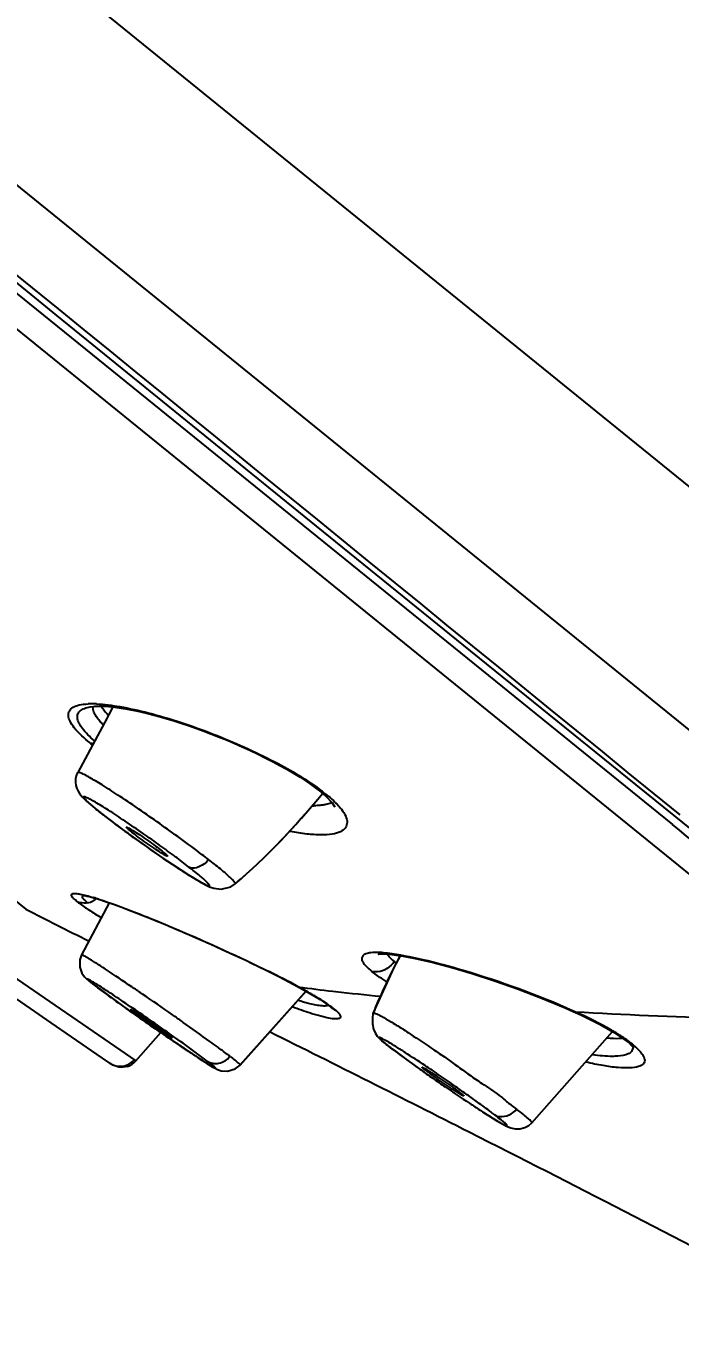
# Model space of a CAD drawing. Extents: x 0 to 1693, y 0 to 1240.
# Drawn here: x 1145.86 to 1156.25, y 581.82 to 602.43 of the extents above; entities that cross this region are included whole.
import ezdxf

# ---------------------------------------------------------------- set-up
doc = ezdxf.new("R2010")
doc.units = 0
doc.header["$LTSCALE"] = 40
doc.header["$MEASUREMENT"] = 0
doc.header["$PDMODE"] = 3
doc.header["$PDSIZE"] = -10
doc.layers.get('0').update_dxf_attribs({"linetype": 'CONTINUOUS'})
doc.layers.get('DEFPOINTS').update_dxf_attribs({"linetype": 'CONTINUOUS'})
doc.layers.add('DEF_LAYER_ASSEM_MEMBER', color=7, linetype='CONTINUOUS')
doc.styles.add('Daelim Dimension', font='')
doc.styles.get('Daelim Dimension').set_extended_font_data('나눔고딕')
doc.dimstyles.new('DEFAULT', dxfattribs={"dimscale": 2, "dimtxt": 2, "dimasz": 2, "dimexe": 0, "dimexo": 2, "dimgap": 1, "dimtad": 1, "dimdec": 1, "dimzin": 9, "dimdsep": 46, "dimtxsty": 'Daelim Dimension', "dimcen": 0.5, "dimclrd": 252, "dimclre": 252, "dimclrt": 3, "dimadec": 1, "dimazin": 0, "dimtfac": 1, "dimtdec": 1, "dimtix": 1, "dimtmove": 0, "dimatfit": 3, "dimfxl": 1, "dimtolj": 1, "dimtzin": 1, "dimlwd": 9, "dimlwe": 9, "dimarcsym": 0})

# ---------------------------------------------------------------- blocks, each defined once
blk = doc.blocks.new('*D7')
at = {"color": 5, "lineweight": 9, "ltscale": 0.5, "transparency": 16777216}
for p, q in [((1076.66, 656.674), (967.784, 656.674)), ((969.784, 652.674), (969.784, 436.258)), ((1231.429, 432.258), (967.784, 432.258))]:
    blk.add_line(p, q, dxfattribs=at)
at = {"color": 5, "ltscale": 0.5, "transparency": 16777216}
for points in [[(969.118, 652.674), (970.451, 652.674), (969.784, 656.674)], [(969.118, 436.258), (970.451, 436.258), (969.784, 432.258)]]:
    blk.add_solid(points, dxfattribs=at)
at = {"layer": 'DEFPOINTS', "color": 0, "ltscale": 0.5, "transparency": 16777216}
for p in [(1080.66, 656.674), (969.784, 432.258), (1235.429, 432.258)]:
    blk.add_point(p, dxfattribs=at)
at = {"color": 7, "ltscale": 0.5, "transparency": 16777216, "insert": (956.998, 544.466), "char_height": 10, "attachment_point": 2, "rotation": 90, "style": 'Daelim Dimension'}
blk.add_mtext('\\A1;224', dxfattribs=at)
blk = doc.blocks.new('*D16')
at = {"color": 5, "lineweight": 9, "ltscale": 0.5, "transparency": 16777216}
for p, q in [((1116.861, 610.843), (1116.861, 626.154)), ((1266.929, 582.172), (1266.929, 626.154)), ((1262.929, 624.154), (1120.861, 624.154))]:
    blk.add_line(p, q, dxfattribs=at)
at = {"color": 5, "ltscale": 0.5, "transparency": 16777216}
for points in [[(1120.861, 624.821), (1120.861, 623.487), (1116.861, 624.154)], [(1262.929, 624.821), (1262.929, 623.487), (1266.929, 624.154)]]:
    blk.add_solid(points, dxfattribs=at)
at = {"layer": 'DEFPOINTS', "color": 0, "ltscale": 0.5, "transparency": 16777216}
for p in [(1116.861, 624.154), (1116.861, 606.843), (1266.929, 578.172)]:
    blk.add_point(p, dxfattribs=at)
at = {"color": 7, "ltscale": 0.5, "transparency": 16777216, "insert": (1191.895, 631.583), "char_height": 10, "attachment_point": 5, "style": 'Daelim Dimension'}
blk.add_mtext('\\A1;150', dxfattribs=at)
blk = doc.blocks.new('*D17')
at = {"color": 5, "lineweight": 9, "ltscale": 0.5, "transparency": 16777216}
for p, q in [((1112.825, 606.873), (991.459, 606.873)), ((993.459, 436.258), (993.459, 602.873)), ((1232.429, 432.258), (991.459, 432.258))]:
    blk.add_line(p, q, dxfattribs=at)
at = {"color": 5, "ltscale": 0.5, "transparency": 16777216}
for points in [[(992.792, 602.873), (994.125, 602.873), (993.459, 606.873)], [(992.792, 436.258), (994.125, 436.258), (993.459, 432.258)]]:
    blk.add_solid(points, dxfattribs=at)
at = {"layer": 'DEFPOINTS', "color": 0, "ltscale": 0.5, "transparency": 16777216}
for p in [(993.459, 606.873), (1116.825, 606.873), (1236.429, 432.258)]:
    blk.add_point(p, dxfattribs=at)
at = {"color": 7, "ltscale": 0.5, "transparency": 16777216, "insert": (986.072, 519.565), "char_height": 10, "attachment_point": 5, "rotation": 90, "style": 'Daelim Dimension'}
blk.add_mtext('\\A1;175', dxfattribs=at)

msp = doc.modelspace()

# ---------------------------------------------------------------- linework, layer by layer
at = {"layer": 'DEF_LAYER_ASSEM_MEMBER', "color": 9, "linetype": 'Continuous'}
for p, q in [((1156.93, 590.821), (1080.209, 652.949)), ((1081.632, 649.503), (1158.972, 586.874)), ((1164.73, 588.366), (1119.921, 624.652)), ((1120.297, 618.749), (1156.129, 589.751)), ((1146.678, 590.579), (1146.679, 590.58)), ((1143.763, 590.103), (1145.857, 588.407)), ((1147.112, 589.886), (1147.104, 589.891)), ((1149.182, 588.812), (1149.183, 588.813)), ((1147.178, 588.512), (1146.742, 587.683)), ((1145.076, 587.736), (1147.602, 586)), ((1146.742, 587.683), (1146.742, 587.683)), ((1147.135, 587.446), (1147.119, 587.457)), ((1146.953, 587.196), (1146.965, 587.188)), ((1150.174, 587.181), (1150.196, 587.172)), ((1150.177, 587.182), (1150.196, 587.172)), ((1150.284, 587.083), (1150.307, 587.108)), ((1150.731, 587.108), (1150.775, 587.103)), ((1147.707, 587.062), (1147.691, 587.072)), ((1149.259, 585.936), (1150.284, 587.083)), ((1147.503, 586.796), (1147.485, 586.809)), ((1150.705, 586.85), (1150.773, 586.808)), ((1154.579, 586.781), (1154.551, 586.786)), ((1148.356, 586.611), (1148.34, 586.623)), ((1155.444, 586.279), (1155.454, 586.271)), ((1149.259, 585.935), (1149.259, 585.936)), ((1153.081, 585.212), (1153.075, 585.216)), ((1153.895, 585.019), (1153.895, 585.019))]:
    msp.add_line(p, q, dxfattribs=at)
at = {"layer": 'DEF_LAYER_ASSEM_MEMBER', "color": 7, "linetype": 'Continuous'}
for p, q in [((1143.777, 599.916), (1146.343, 597.835)), ((1146.343, 597.835), (1150.47, 594.491)), ((1150.47, 594.491), (1152.81, 592.596)), ((1152.81, 592.596), (1155.409, 590.493)), ((1147.146, 591.448), (1146.679, 590.58)), ((1146.877, 591.62), (1146.934, 591.628)), ((1147.174, 591.499), (1147.146, 591.448)), ((1147.238, 591.62), (1147.174, 591.499)), ((1155.409, 590.493), (1157.662, 588.67)), ((1150.494, 590.154), (1150.572, 590.246)), ((1150.541, 590.272), (1150.542, 590.271)), ((1150.546, 590.218), (1150.57, 590.247)), ((1147.651, 589.997), (1147.631, 590.011)), ((1150.724, 590.097), (1150.761, 590.041)), ((1150.761, 590.041), (1150.766, 590.029)), ((1147.525, 589.576), (1147.702, 589.449)), ((1147.702, 589.449), (1147.873, 589.329)), ((1149.182, 588.811), (1149.182, 588.812)), ((1146.786, 588.629), (1146.787, 588.629)), ((1146.884, 588.604), (1146.952, 588.585)), ((1147.178, 588.512), (1146.742, 587.683)), ((1151.803, 587.668), (1151.702, 587.482)), ((1145.93, 586.83), (1145.173, 587.35)), ((1151.702, 587.482), (1151.37, 586.754)), ((1146.953, 587.196), (1147.039, 587.131)), ((1149.259, 585.935), (1150.307, 587.108)), ((1150.034, 587.256), (1150.174, 587.181)), ((1150.174, 587.181), (1150.304, 587.109)), ((1150.304, 587.109), (1150.531, 586.973)), ((1146.26, 586.602), (1145.93, 586.83)), ((1150.702, 586.852), (1150.705, 586.85)), ((1150.705, 586.85), (1150.706, 586.849)), ((1154.424, 586.843), (1154.551, 586.787)), ((1154.551, 586.787), (1154.673, 586.731)), ((1146.581, 586.382), (1146.26, 586.602)), ((1147.663, 586.683), (1147.801, 586.587)), ((1147.801, 586.587), (1147.937, 586.493)), ((1147.074, 586.043), (1146.581, 586.382)), ((1147.602, 586), (1148, 586.449)), ((1153.895, 585.019), (1155.178, 586.465)), ((1155.358, 586.347), (1155.444, 586.279)), ((1151.65, 586.209), (1151.662, 586.201)), ((1155.454, 586.271), (1155.479, 586.247)), ((1155.479, 586.247), (1155.496, 586.227)), ((1155.494, 586.238), (1155.494, 586.237)), ((1147.188, 585.965), (1147.074, 586.043)), ((1147.208, 585.951), (1147.188, 585.965)), ((1151.91, 586.016), (1152.116, 585.869))]:
    msp.add_line(p, q, dxfattribs=at)
for points in [[(1146.934, 591.628), (1146.953, 591.63), (1146.987, 591.632)], [(1146.987, 591.632), (1147.027, 591.633), (1147.071, 591.632), (1147.121, 591.63)], [(1147.121, 591.63), (1147.175, 591.626), (1147.235, 591.62), (1147.3, 591.612), (1147.37, 591.602), (1147.446, 591.59), (1147.526, 591.575), (1147.612, 591.557), (1147.701, 591.537), (1147.796, 591.514), (1147.894, 591.489), (1147.996, 591.461), (1148.102, 591.43), (1148.211, 591.397), (1148.323, 591.361), (1148.438, 591.323), (1148.555, 591.282), (1148.674, 591.239), (1148.795, 591.193), (1148.918, 591.145), (1149.041, 591.095), (1149.166, 591.043), (1149.29, 590.988), (1149.414, 590.932), (1149.536, 590.874), (1149.656, 590.814), (1149.774, 590.754), (1149.889, 590.692), (1150, 590.63), (1150.108, 590.567), (1150.212, 590.504), (1150.31, 590.44), (1150.401, 590.377)], [(1146.678, 590.579), (1146.672, 590.567), (1146.654, 590.525), (1146.644, 590.476), (1146.642, 590.425), (1146.649, 590.373), (1146.665, 590.323), (1146.686, 590.28), (1146.708, 590.244), (1146.729, 590.217), (1146.75, 590.193), (1146.771, 590.171), (1146.794, 590.149), (1146.82, 590.124), (1146.849, 590.099), (1146.881, 590.071), (1146.917, 590.041), (1146.956, 590.009), (1146.997, 589.975), (1147.042, 589.94), (1147.104, 589.891)], [(1150.401, 590.377), (1150.486, 590.316), (1150.541, 590.272)], [(1150.542, 590.271), (1150.624, 590.201), (1150.724, 590.097)], [(1149.182, 588.812), (1149.267, 588.884), (1149.456, 589.052), (1149.631, 589.217), (1149.796, 589.381), (1149.95, 589.542), (1150.096, 589.7), (1150.235, 589.855), (1150.368, 590.006), (1150.494, 590.154)], [(1147.103, 589.892), (1147.195, 589.821), (1147.354, 589.702), (1147.525, 589.576)], [(1147.873, 589.329), (1148.032, 589.22), (1148.178, 589.122)], [(1148.178, 589.122), (1148.316, 589.032), (1148.441, 588.953), (1148.547, 588.888), (1148.637, 588.836), (1148.711, 588.795)], [(1148.711, 588.795), (1148.772, 588.766), (1148.841, 588.742), (1148.961, 588.729), (1149.111, 588.766), (1149.182, 588.811)], [(1146.77, 588.628), (1146.771, 588.627), (1146.792, 588.625), (1146.83, 588.617), (1146.884, 588.604)], [(1146.952, 588.585), (1147.031, 588.561), (1147.106, 588.536), (1147.215, 588.499), (1147.338, 588.454), (1147.468, 588.406), (1147.608, 588.352), (1147.755, 588.294), (1147.91, 588.232), (1148.073, 588.165), (1148.242, 588.094), (1148.418, 588.018), (1148.599, 587.939), (1148.785, 587.857), (1148.974, 587.771), (1149.162, 587.685)], [(1146.742, 587.683), (1146.714, 587.607), (1146.712, 587.489), (1146.746, 587.395)], [(1149.162, 587.685), (1149.348, 587.597), (1149.53, 587.51), (1149.706, 587.424), (1149.875, 587.339), (1150.034, 587.256)], [(1151.468, 587.7), (1151.46, 587.697), (1151.466, 587.697), (1151.539, 587.699)], [(1151.539, 587.699), (1151.669, 587.688), (1151.849, 587.662), (1152.07, 587.619), (1152.328, 587.56), (1152.623, 587.482), (1152.949, 587.386), (1153.304, 587.27), (1153.667, 587.144), (1154.04, 587.002), (1154.424, 586.843)], [(1146.746, 587.395), (1146.787, 587.337), (1146.819, 587.305), (1146.85, 587.277), (1146.889, 587.246), (1146.937, 587.208), (1146.953, 587.196)], [(1147.039, 587.131), (1147.145, 587.053), (1147.263, 586.967)], [(1147.263, 586.967), (1147.391, 586.876), (1147.525, 586.78), (1147.663, 586.683)], [(1150.531, 586.973), (1150.673, 586.875), (1150.702, 586.852)], [(1151.371, 586.752), (1151.361, 586.678), (1151.363, 586.586), (1151.379, 586.502), (1151.409, 586.434)], [(1154.673, 586.731), (1154.961, 586.588), (1155.19, 586.458), (1155.358, 586.347)], [(1147.937, 586.493), (1148.068, 586.403), (1148.193, 586.318), (1148.308, 586.239)], [(1151.409, 586.434), (1151.438, 586.392), (1151.459, 586.369), (1151.48, 586.349), (1151.505, 586.328), (1151.534, 586.303), (1151.567, 586.276), (1151.604, 586.246), (1151.65, 586.209)], [(1148.308, 586.239), (1148.415, 586.168), (1148.51, 586.105)], [(1148.51, 586.105), (1148.595, 586.049), (1148.669, 586.001), (1148.732, 585.961), (1148.785, 585.928), (1148.828, 585.903), (1148.864, 585.883), (1148.9, 585.865), (1148.958, 585.844), (1149.06, 585.836), (1149.18, 585.873), (1149.259, 585.935)], [(1151.65, 586.209), (1151.705, 586.168), (1151.91, 586.016)], [(1153.081, 585.212), (1153.126, 585.183), (1153.206, 585.132), (1153.278, 585.088), (1153.341, 585.049), (1153.396, 585.017)], [(1153.396, 585.017), (1153.443, 584.991), (1153.482, 584.969), (1153.519, 584.952), (1153.563, 584.936)], [(1153.563, 584.936), (1153.629, 584.922), (1153.706, 584.923)], [(1153.706, 584.923), (1153.781, 584.942), (1153.847, 584.976), (1153.895, 585.019)]]:
    msp.add_lwpolyline(points, dxfattribs=at)
for centre, radius, start, end in [((-16160.447, -20691.574), 27436.643, 50.8648207, 51.0066249), ((1136.799, 574.161), 19.198, 55.6511, 56.7794), ((1132.228, 567.482), 27.291, 53.8924, 55.5891), ((1150.391, 591.658), 1.608, 270.8684, 271.4019), ((1202.963, 700.302), 125.624, 242.96194, 243.47052), ((1163.638, 581.448), 13.374, 152.6983, 152.8731), ((1164.495, 581.004), 14.339, 152.3006, 152.6955), ((1150.339, 591.593), 5.549, 232.3551, 232.545), ((1133.322, 566.053), 25.19, 56.0141, 56.7486), ((1125.742, 554.808), 38.751, 55.462, 56.0145), ((1121.048, 547.997), 47.023, 54.9874, 55.4557), ((1126.584, 555.846), 37.418, 54.5022, 55.0336), ((1147.674, 579.995), 7.731, 57.2595, 57.4462), ((926.982, 138.806), 500.01, 63.13926, 63.54577), ((1155.542, 591.266), 6.38, 232.3888, 232.5432), ((1157.262, 593.492), 9.194, 232.4717, 233.5002), ((1147.377, 586.2), 0.301, 288.0303, 318.4687), ((1167.987, 608.211), 27.406, 234.6109, 235.1369), ((1137.347, 563.687), 26.742, 54.9883, 55.9771), ((1169.431, 610.282), 29.931, 235.1352, 235.5945), ((1168.836, 609.405), 28.871, 235.5848, 236.5033), ((1136.493, 562.464), 28.233, 54.5524, 54.9929), ((1139.654, 566.891), 22.793, 54.0572, 54.5714), ((1163.797, 601.811), 19.757, 236.5367, 237.1335), ((926.984, 138.811), 500.005, 62.50444, 63.13927)]:
    msp.add_arc(centre, radius, start, end, dxfattribs=at)
at = {"layer": 'DEF_LAYER_ASSEM_MEMBER', "color": 9, "linetype": 'Continuous'}
for centre, radius, start, end in [((1146.897, 590.422), 1.247, 91.0815, 92.4457), ((1146.901, 590.204), 1.465, 89.1466, 91.0652), ((1146.897, 589.887), 1.782, 87.3668, 89.1483), ((1146.928, 591.253), 0.212, 255.6797, 269.7821), ((1148.757, 593.361), 2.982, 230.8836, 231.7113), ((1148.868, 588.072), 2.784, 50.9556, 52.5434), ((1149.753, 589.066), 1.453, 45.4036, 45.7797), ((1156.237, 601.683), 14.915, 232.2761, 233.807), ((1159.604, 606.251), 20.59, 233.7528, 234.3686), ((1135.478, 572.056), 21.401, 54.2386, 55.0968), ((305.338, -462.145), 1352.898, 50.841859, 51.033501), ((1160.685, 607.739), 22.429, 234.3387, 235.4879), ((1137.267, 574.518), 18.357, 53.3287, 54.277), ((1140.427, 578.749), 13.076, 52.1712, 53.3631), ((1146.763, 588.837), 0.336, 298.4138, 309.1091), ((1145.597, 584.173), 4.617, 72.1447, 73.1829), ((1147.532, 589.602), 1.376, 231.2317, 232.4922), ((1146.784, 588.779), 0.274, 245.4643, 257.5365), ((1151.315, 585.357), 2.369, 83.3623, 83.9049), ((1151.278, 585.037), 2.691, 83.0609, 83.3667), ((1152.472, 588.529), 1.219, 231.0309, 232.8659), ((1141.894, 571.662), 17.592, 61.9112, 63.5866), ((1155.87, 631.968), 45.154, 262.7813, 263.4658), ((1165.289, 611.933), 30.793, 233.9545, 234.6767), ((1157.274, 644.06), 57.327, 263.49003, 264.21203), ((1173.257, 623.196), 44.59, 234.7192, 235.755), ((1150.007, 576.571), 11.187, 65.8809, 66.0175), ((1159.622, 674.926), 88.29, 266.72558, 269.76822), ((1169.341, 617.455), 37.64, 235.7639, 235.8875), ((1155.358, 586.202), 0.141, 11.7993, 14.4568)]:
    msp.add_arc(centre, radius, start, end, dxfattribs=at)
at = {"layer": 'DEF_LAYER_ASSEM_MEMBER', "color": 7, "linetype": 'Continuous'}
for points, start_tangent, end_tangent in [([(1194.051, 580.97), (1179.211, 597.317), (1164.284, 611.541), (1148.364, 624.64), (1130.371, 637.557)], (-0.647318, 0.76222), (-0.830063, 0.55767)), ([(1146.674, 591.451), (1146.683, 591.51), (1146.72, 591.558), (1146.785, 591.595), (1146.877, 591.62)], (-0.071415, 0.997447), (0.98407, 0.177782)), ([(1146.941, 591.085), (1146.75, 591.283), (1146.674, 591.451)], (-0.759514, 0.650491), (-0.071415, 0.997447)), ([(1147.025, 591.399), (1146.978, 591.461), (1146.918, 591.623)], (-0.643206, 0.765693), (0.010606, 0.999944)), ([(1147.05, 591.636), (1147.062, 591.617), (1147.104, 591.559)], (0.507884, -0.861426), (0.626921, -0.779083)), ([(1147.104, 591.559), (1147.16, 591.496)], (0.626921, -0.779083), (0.693656, -0.720306)), ([(1147.078, 591.342), (1147.025, 591.399)], (-0.698119, 0.715982), (-0.643206, 0.765693)), ([(1147.317, 590.221), (1147.067, 590.381), (1146.961, 590.445), (1146.869, 590.498), (1146.794, 590.539), (1146.736, 590.567), (1146.697, 590.581), (1146.679, 590.58)], (-0.837277, 0.546778), (-0.66771, -0.744422)), ([(1149.183, 588.813), (1150.546, 590.218)], (0.768031, 0.640413), (0.645044, 0.764145)), ([(1150.564, 590.06), (1150.533, 590.057), (1150.43, 590.05)], (-0.990847, -0.134989), (-0.9997, -0.024503)), ([(1150.621, 590.07), (1150.564, 590.06)], (-0.978512, -0.206188), (-0.990847, -0.134989)), ([(1150.727, 590.104), (1150.703, 590.094), (1150.621, 590.07)], (-0.908089, -0.418777), (-0.978512, -0.206188)), ([(1148.106, 589.251), (1148.097, 589.252), (1148.076, 589.261), (1148.043, 589.279), (1148.001, 589.305), (1147.892, 589.376), (1147.766, 589.463), (1147.642, 589.553), (1147.539, 589.632), (1147.5, 589.663), (1147.472, 589.688), (1147.456, 589.704), (1147.452, 589.712)], (-0.576677, -0.816972), (0.576677, 0.816972)), ([(1147.452, 589.712), (1147.461, 589.711), (1147.482, 589.702), (1147.515, 589.684), (1147.557, 589.658), (1147.666, 589.587), (1147.792, 589.5), (1147.916, 589.411), (1148.019, 589.332), (1148.058, 589.3), (1148.086, 589.276), (1148.102, 589.259), (1148.106, 589.251)], (0.576677, 0.816972), (-0.576677, -0.816972)), ([(1148.759, 589.195), (1148.658, 589.273), (1148.311, 589.531)], (-0.789643, 0.613566), (-0.808, 0.589182)), ([(1149.183, 588.813), (1149.181, 588.826), (1149.163, 588.85), (1149.13, 588.885), (1149.083, 588.93), (1148.946, 589.047), (1148.759, 589.195)], (0.577331, 0.81651), (-0.790737, 0.612156)), ([(1151.735, 587.546), (1151.372, 586.757)], (-0.455954, -0.890003), (-0.370984, -0.928639)), ([(1147.134, 587.118), (1147.03, 587.185), (1146.947, 587.238), (1146.885, 587.275), (1146.863, 587.287), (1146.848, 587.295), (1146.836, 587.296), (1146.849, 587.281), (1146.888, 587.248), (1146.95, 587.199)], (-0.837021, 0.547171), (0.791785, -0.6108)), ([(1147.522, 586.821), (1147.526, 586.816), (1147.542, 586.802), (1147.571, 586.78), (1147.611, 586.75), (1147.661, 586.714), (1147.717, 586.673), (1147.843, 586.585), (1147.969, 586.499), (1148.026, 586.46), (1148.077, 586.427), (1148.119, 586.399), (1148.152, 586.379), (1148.172, 586.367), (1148.179, 586.365)], (-0.646953, -0.76253), (0.255313, 0.966858)), ([(1147.522, 586.821), (1147.529, 586.819), (1147.547, 586.808), (1147.579, 586.789), (1147.621, 586.762), (1147.672, 586.728), (1147.729, 586.689), (1147.856, 586.602), (1147.981, 586.514), (1148.038, 586.474), (1148.087, 586.438), (1148.128, 586.408), (1148.157, 586.385), (1148.174, 586.371), (1148.179, 586.365)], (0.646953, 0.76253), (-0.255313, -0.966858)), ([(1151.372, 586.757), (1151.385, 586.76), (1151.412, 586.753), (1151.452, 586.736), (1151.505, 586.709), (1151.647, 586.627), (1151.834, 586.511)], (0.588191, 0.808722), (0.842901, -0.538068)), ([(1151.855, 586.498), (1151.965, 586.426), (1152.339, 586.177)], (0.841143, -0.540813), (0.829058, -0.559163)), ([(1148.736, 585.998), (1148.651, 586.062), (1148.311, 586.31)], (-0.796801, 0.604242), (-0.813975, 0.5809)), ([(1151.881, 586.134), (1151.733, 586.228), (1151.616, 586.299), (1151.569, 586.326), (1151.531, 586.346), (1151.502, 586.361), (1151.482, 586.369), (1151.471, 586.371), (1151.47, 586.366), (1151.477, 586.356), (1151.494, 586.339), (1151.519, 586.315), (1151.554, 586.287), (1151.648, 586.212)], (-0.841039, 0.540975), (0.792158, -0.610317)), ([(1155.345, 586.358), (1155.29, 586.354), (1155.091, 586.359)], (-0.995387, -0.095939), (-0.997025, 0.077073)), ([(1151.794, 586.102), (1151.867, 586.048), (1152.116, 585.869)], (0.803092, -0.595856), (0.815192, -0.57919)), ([(1152.31, 585.851), (1152.198, 585.926), (1151.881, 586.134)], (-0.828802, 0.559543), (-0.841039, 0.540975)), ([(1152.339, 586.177), (1152.671, 585.945), (1153.001, 585.71)], (0.829058, -0.559163), (0.826243, -0.563314)), ([(1147.335, 585.902), (1147.208, 585.951)], (-0.98974, 0.142877), (-0.824602, 0.565714)), ([(1147.47, 585.913), (1147.335, 585.902)], (-0.951088, -0.308921), (-0.98974, 0.142877)), ([(1152.813, 585.445), (1152.805, 585.447), (1152.785, 585.457), (1152.752, 585.476), (1152.71, 585.502), (1152.659, 585.535), (1152.601, 585.573), (1152.474, 585.658), (1152.349, 585.746), (1152.293, 585.786), (1152.244, 585.823), (1152.205, 585.853), (1152.176, 585.876), (1152.159, 585.892), (1152.154, 585.899)], (-0.567332, -0.823489), (0.567332, 0.823489)), ([(1152.154, 585.899), (1152.163, 585.897), (1152.183, 585.887), (1152.215, 585.868), (1152.257, 585.842), (1152.308, 585.809), (1152.366, 585.771), (1152.493, 585.685), (1152.618, 585.597), (1152.674, 585.557), (1152.723, 585.521), (1152.763, 585.49), (1152.792, 585.467), (1152.809, 585.452), (1152.813, 585.445)], (0.567332, 0.823489), (-0.567332, -0.823489)), ([(1153.001, 585.71), (1153.1, 585.643), (1153.377, 585.453)], (0.826243, -0.563314), (0.794188, -0.607672)), ([(1153.306, 585.142), (1153.247, 585.187), (1153.033, 585.345)], (-0.794175, 0.607689), (-0.809514, 0.587101)), ([(1153.377, 585.453), (1153.408, 585.429), (1153.494, 585.357)], (0.794188, -0.607672), (0.761437, -0.648238)), ([(1153.494, 585.357), (1153.536, 585.322), (1153.653, 585.232)], (0.761437, -0.648238), (0.838709, -0.544579))]:
    msp.add_spline(points, degree=3, dxfattribs=dict(at, start_tangent=start_tangent, end_tangent=end_tangent))
at = {"layer": 'DEF_LAYER_ASSEM_MEMBER', "color": 9, "linetype": 'Continuous'}
for points, start_tangent, end_tangent in [([(1146.875, 591.047), (1146.624, 591.29), (1146.558, 591.393), (1146.532, 591.483), (1146.548, 591.557), (1146.605, 591.614), (1146.704, 591.651), (1146.844, 591.668)], (-0.776828, 0.629713), (0.999078, 0.04293)), ([(1146.978, 591.667), (1147.348, 591.624), (1147.801, 591.526), (1148.832, 591.189), (1149.813, 590.746), (1150.561, 590.283)], (0.998967, -0.045437), (0.793598, -0.608443)), ([(1147.723, 589.607), (1147.431, 589.807), (1147.169, 589.979), (1147.057, 590.049), (1146.961, 590.106), (1146.884, 590.15), (1146.825, 590.179), (1146.771, 590.193), (1146.806, 590.143), (1146.855, 590.096), (1146.922, 590.038), (1147.112, 589.886)], (-0.820162, 0.572131), (0.789302, -0.614005)), ([(1150.542, 590.271), (1150.622, 590.235)], (0.776341, -0.630313), (0.984526, -0.17524)), ([(1150.622, 590.235), (1150.662, 590.202), (1150.767, 590.108)], (0.78055, -0.625094), (0.71665, -0.697433)), ([(1150.868, 589.997), (1150.937, 589.883), (1150.96, 589.783), (1150.932, 589.701), (1150.854, 589.639), (1150.724, 589.601), (1150.546, 589.589), (1150.321, 589.602), (1150.057, 589.642)], (0.612127, -0.790759), (-0.983109, 0.183023)), ([(1150.774, 590.101), (1150.8, 590.074), (1150.868, 589.997)], (0.712056, -0.702122), (0.612127, -0.790759)), ([(1147.977, 589.258), (1148.233, 589.086), (1148.353, 589.009), (1148.464, 588.939), (1148.561, 588.88), (1148.641, 588.834), (1148.703, 588.802), (1148.745, 588.783), (1148.758, 588.779), (1148.768, 588.778), (1148.772, 588.78), (1148.773, 588.785), (1148.769, 588.794), (1148.761, 588.805), (1148.733, 588.837), (1148.687, 588.88), (1148.625, 588.934), (1148.446, 589.078)], (0.824741, -0.565511), (-0.792006, 0.610514)), ([(1148.759, 589.195), (1148.683, 589.124), (1148.446, 589.078)], (-0.638152, -0.76991), (-0.855398, 0.517972)), ([(1146.67, 588.53), (1146.615, 588.58), (1146.586, 588.617), (1146.582, 588.643), (1146.603, 588.656), (1146.649, 588.658), (1146.72, 588.648), (1146.815, 588.627), (1146.933, 588.593)], (-0.77306, 0.634333), (0.957357, -0.288906)), ([(1146.836, 588.51), (1146.79, 588.551), (1146.763, 588.584), (1146.756, 588.609), (1146.768, 588.624)], (-0.777065, 0.629421), (0.897404, 0.44121)), ([(1146.768, 588.624), (1146.773, 588.626), (1146.778, 588.628)], (0.897404, 0.44121), (0.968362, 0.249548)), ([(1146.778, 588.628), (1146.782, 588.629), (1146.786, 588.629)], (0.968362, 0.249548), (0.988415, 0.151776)), ([(1147.013, 588.568), (1147.571, 588.367), (1148.275, 588.08), (1149.719, 587.418)], (0.951965, -0.306206), (0.895447, -0.445169)), ([(1146.694, 588.511), (1146.719, 588.493), (1146.804, 588.432)], (0.793015, -0.609202), (0.828426, -0.560099)), ([(1146.836, 588.51), (1146.725, 588.512)], (-0.982951, -0.183867), (-0.976648, 0.214848)), ([(1146.804, 588.432), (1146.858, 588.396), (1147.049, 588.278)], (0.828426, -0.560099), (0.85934, -0.511405)), ([(1146.836, 588.51), (1146.923, 588.541)], (0.982951, 0.183867), (0.879892, 0.475174)), ([(1151.567, 587.713), (1151.338, 587.717), (1151.259, 587.699), (1151.21, 587.669), (1151.192, 587.626), (1151.208, 587.571), (1151.261, 587.503), (1151.353, 587.421)], (-0.99436, 0.106059), (0.78111, -0.624393)), ([(1147.119, 587.457), (1146.962, 587.557), (1146.898, 587.598), (1146.844, 587.63), (1146.801, 587.656), (1146.77, 587.673), (1146.75, 587.682), (1146.742, 587.683)], (-0.837327, 0.546703), (-0.578467, -0.815706)), ([(1151.705, 587.581), (1151.445, 587.414)], (-0.475025, -0.879972), (-0.993555, -0.11335)), ([(1151.705, 587.581), (1151.669, 587.612), (1151.593, 587.696)], (-0.777118, 0.629355), (-0.551064, 0.834463)), ([(1154.554, 586.792), (1152.803, 587.435), (1152.161, 587.607), (1151.603, 587.708)], (-0.913667, 0.406463), (-0.992681, 0.12077)), ([(1147.691, 587.072), (1147.538, 587.176), (1147.135, 587.446)], (-0.826323, 0.563197), (-0.836618, 0.547788)), ([(1151.595, 587.252), (1151.526, 587.297), (1151.353, 587.421)], (-0.848959, 0.528459), (-0.777727, 0.628602)), ([(1151.445, 587.414), (1151.353, 587.421)], (-0.993555, -0.11335), (-0.952771, 0.303688)), ([(1147.169, 587.036), (1147.11, 587.079), (1146.965, 587.188)], (-0.808049, 0.589116), (-0.792287, 0.610148)), ([(1150.446, 587.031), (1150.388, 587.064), (1150.196, 587.172)], (-0.859139, 0.511743), (-0.87946, 0.475973)), ([(1148.34, 586.623), (1148.184, 586.733), (1147.707, 587.062)], (-0.816013, 0.578034), (-0.826214, 0.563356)), ([(1150.345, 586.913), (1150.309, 586.922), (1150.194, 586.955)], (-0.96952, 0.245012), (-0.957797, 0.287446)), ([(1150.59, 586.871), (1150.543, 586.875), (1150.345, 586.913)], (-0.999769, 0.021514), (-0.96952, 0.245012)), ([(1150.638, 586.909), (1150.595, 586.938), (1150.446, 587.031)], (-0.826019, 0.563643), (-0.859139, 0.511743)), ([(1150.773, 586.808), (1150.744, 586.831), (1150.638, 586.909)], (-0.76028, 0.649595), (-0.826019, 0.563643)), ([(1150.463, 586.731), (1150.38, 586.756), (1150.089, 586.856)], (-0.960107, 0.279634), (-0.939752, 0.341858)), ([(1150.667, 586.68), (1150.622, 586.69), (1150.463, 586.731)], (-0.982428, 0.186642), (-0.960107, 0.279634)), ([(1150.667, 586.884), (1150.654, 586.878), (1150.59, 586.871)], (-0.847464, -0.530852), (-0.999769, 0.021514)), ([(1150.773, 586.808), (1150.817, 586.766), (1150.845, 586.731), (1150.856, 586.703), (1150.851, 586.683), (1150.829, 586.671), (1150.791, 586.667), (1150.667, 586.68)], (0.756798, -0.653649), (-0.982428, 0.186642)), ([(1155.308, 586.397), (1155.158, 586.489), (1154.579, 586.781)], (-0.839953, 0.542659), (-0.912298, 0.409527)), ([(1148.898, 586.222), (1148.779, 586.308), (1148.356, 586.611)], (-0.807351, 0.590072), (-0.815704, 0.578469)), ([(1148.736, 585.998), (1148.784, 585.961), (1148.822, 585.931), (1148.847, 585.909), (1148.861, 585.896), (1148.863, 585.89), (1148.855, 585.891), (1148.836, 585.9), (1148.807, 585.917), (1148.767, 585.94), (1148.716, 585.972), (1148.655, 586.01), (1148.585, 586.056), (1148.421, 586.164), (1148.232, 586.291)], (0.795391, -0.606097), (-0.827947, 0.560807)), ([(1155.543, 586.224), (1155.492, 586.266), (1155.308, 586.397)], (-0.756732, 0.653725), (-0.839953, 0.542659)), ([(1149.1, 586.071), (1149.057, 586.104), (1148.898, 586.222)], (-0.792575, 0.609775), (-0.807351, 0.590072)), ([(1155.543, 586.224), (1155.645, 586.113), (1155.673, 586.065), (1155.687, 586.023), (1155.685, 585.987), (1155.669, 585.956), (1155.591, 585.911), (1155.456, 585.89), (1155.266, 585.894), (1155.029, 585.925), (1154.755, 585.98)], (0.734141, -0.678997), (-0.974364, 0.224977)), ([(1155.263, 586.075), (1155.179, 586.072), (1154.861, 586.097)], (-0.997009, -0.077286), (-0.990115, 0.140259)), ([(1155.458, 586.13), (1155.425, 586.11), (1155.263, 586.075)], (-0.786205, -0.617966), (-0.997009, -0.077286)), ([(1155.454, 586.271), (1155.543, 586.224)], (0.768516, -0.63983), (0.967429, -0.253141)), ([(1155.495, 586.231), (1155.492, 586.175), (1155.458, 586.13)], (0.204182, -0.978933), (-0.786205, -0.617966)), ([(1147.188, 585.965), (1147.32, 585.916)], (0.824359, -0.566067), (0.993567, -0.113245)), ([(1147.32, 585.916), (1147.457, 585.933)], (0.993567, -0.113245), (0.935415, 0.353551)), ([(1147.457, 585.933), (1147.577, 586.017)], (0.935415, 0.353551), (0.660849, 0.750519)), ([(1148.736, 585.998), (1148.922, 585.965), (1149.1, 586.071)], (0.830514, -0.556998), (0.653664, 0.756785)), ([(1149.1, 586.072), (1149.176, 586.013), (1149.226, 585.971), (1149.253, 585.946), (1149.259, 585.936)], (0.796585, -0.604527), (-0.570289, -0.821444)), ([(1153.075, 585.216), (1153.225, 585.121), (1153.347, 585.047), (1153.396, 585.019), (1153.436, 584.996), (1153.467, 584.981), (1153.488, 584.972), (1153.499, 584.971), (1153.499, 584.976), (1153.49, 584.988), (1153.472, 585.007), (1153.444, 585.032), (1153.406, 585.063), (1153.306, 585.142)], (0.840463, -0.541869), (-0.792693, 0.609621)), ([(1153.306, 585.142), (1153.386, 585.117), (1153.653, 585.232)], (0.840736, -0.541445), (0.644253, 0.764812)), ([(1153.895, 585.019), (1153.893, 585.027), (1153.883, 585.04), (1153.837, 585.084), (1153.76, 585.148), (1153.653, 585.232)], (0.551848, 0.833945), (-0.79264, 0.60969))]:
    msp.add_spline(points, degree=3, dxfattribs=dict(at, start_tangent=start_tangent, end_tangent=end_tangent))

# ---------------------------------------------------------------- dimensions: what is measured, and where the dimension line sits
at = {"color": 5, "ltscale": 0.5}
dim = msp.add_linear_dim(base=(969.784, 432.258), p1=(1080.66, 656.674), p2=(1235.429, 432.258), angle=270, dimstyle='DEFAULT', override={"dimtxt": 5, "dimexe": 1, "dimdec": 0, "dimclrd": 5, "dimclre": 5, "dimclrt": 7}, dxfattribs=at)
dim.commit()
dim.dimension.update_dxf_attribs({"geometry": '*D7', "text_midpoint": (969.784, 544.466), "dimtype": 160})
dim = msp.add_linear_dim(base=(1116.861, 624.154), p1=(1266.929, 578.172), p2=(1116.861, 606.843), dimstyle='DEFAULT', override={"dimtxt": 5, "dimexe": 1, "dimdec": 0, "dimclrd": 5, "dimclre": 5, "dimclrt": 7}, dxfattribs=at)
dim.commit()
dim.dimension.update_dxf_attribs({"geometry": '*D16', "text_midpoint": (1191.895, 631.583)})
dim = msp.add_linear_dim(base=(993.459, 606.873), p1=(1236.429, 432.258), p2=(1116.825, 606.873), angle=90, dimstyle='DEFAULT', override={"dimtxt": 5, "dimexe": 1, "dimdec": 0, "dimclrd": 5, "dimclre": 5, "dimclrt": 7}, dxfattribs=at)
dim.commit()
dim.dimension.update_dxf_attribs({"geometry": '*D17', "text_midpoint": (986.072, 519.565)})

doc.saveas('drawing.dxf')
